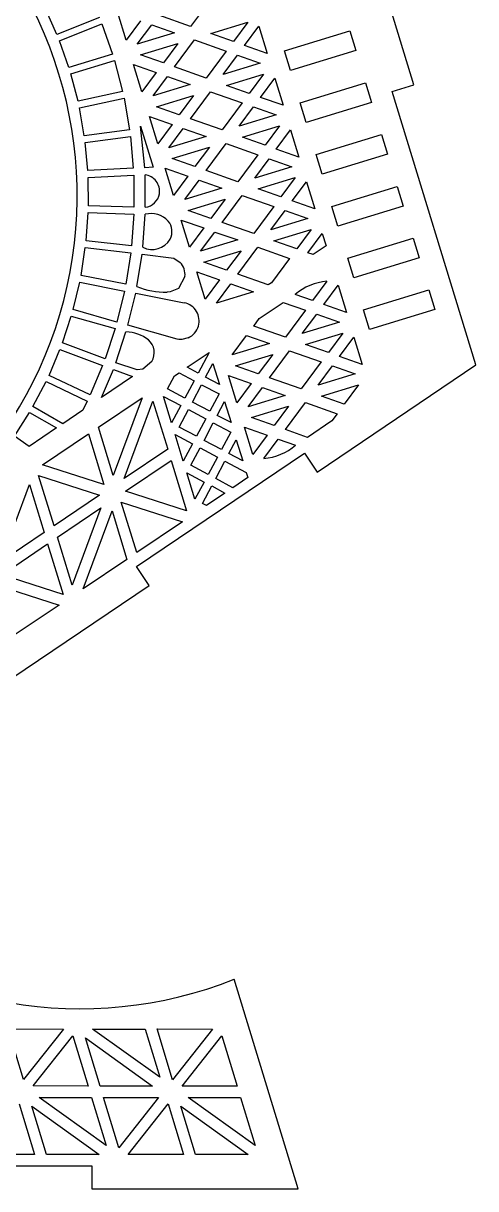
# Model space of a CAD drawing. Extents: x -82 to 93, y -131 to 140.
# Drawn here: x 24.2 to 87.7, y -131.2 to 32.3 of the extents above; entities that cross this region are included whole.
import ezdxf

# ---------------------------------------------------------------- set-up
doc = ezdxf.new("R2010")
doc.units = 0
doc.header["$MEASUREMENT"] = 0
doc.layers.add('CYAN', color=4, linetype='Continuous')

msp = doc.modelspace()

# ---------------------------------------------------------------- linework, layer by layer
at = {"layer": 'CYAN'}
for p, q in [((79.065002, 23.734997), (74.387002, 39.035997)), ((28.971002, 30.797997), (27.347002, 34.400997)), ((50.516002, 35.711997), (47.701002, 31.922997)), ((34.921002, 33.160997), (28.971002, 30.797997)), ((38.669002, 29.997997), (37.500002, 33.823997)), ((40.685002, 32.705997), (38.669002, 29.997997)), ((47.701002, 31.922997), (43.248002, 33.489997)), ((29.329002, 29.902997), (35.259002, 32.259997)), ((35.259002, 32.259997), (36.760002, 28.033997)), ((40.243002, 29.433997), (42.259002, 32.141997)), ((42.259002, 32.141997), (45.445002, 31.023997)), ((50.541002, 30.908997), (55.744002, 32.499997)), ((55.744002, 32.499997), (53.727002, 29.791997)), ((55.301002, 29.226997), (57.318002, 31.934997)), ((57.318002, 31.934997), (58.487002, 28.109997)), ((60.887002, 28.466997), (70.068002, 31.273997)), ((70.068002, 31.273997), (70.910002, 28.519997)), ((30.639002, 26.162997), (29.329002, 29.902997)), ((45.445002, 31.023997), (40.243002, 29.433997)), ((40.711002, 27.903997), (45.913002, 29.493997)), ((45.913002, 29.493997), (43.897002, 26.785997)), ((45.470002, 26.221997), (48.286002, 30.009997)), ((48.286002, 30.009997), (52.738002, 28.443997)), ((53.727002, 29.791997), (50.541002, 30.908997)), ((36.760002, 28.033997), (30.639002, 26.162997)), ((43.897002, 26.785997), (40.711002, 27.903997)), ((52.738002, 28.443997), (49.923002, 24.654997)), ((52.296002, 25.170997), (54.312002, 27.878997)), ((54.312002, 27.878997), (57.498002, 26.761997)), ((58.487002, 28.109997), (55.301002, 29.226997)), ((61.729002, 25.712997), (60.887002, 28.466997)), ((70.910002, 28.519997), (61.729002, 25.712997)), ((30.920002, 25.244997), (37.040002, 27.115997)), ((37.040002, 27.115997), (38.159002, 22.773997)), ((40.891002, 22.729997), (39.722002, 26.555997)), ((39.722002, 26.555997), (42.907002, 25.437997)), ((49.923002, 24.654997), (45.470002, 26.221997)), ((57.498002, 26.761997), (52.296002, 25.170997)), ((31.925002, 21.410997), (30.920002, 25.244997)), ((42.907002, 25.437997), (40.891002, 22.729997)), ((42.465002, 22.165997), (44.481002, 24.873997)), ((44.481002, 24.873997), (47.667002, 23.755997)), ((52.763002, 23.640997), (57.966002, 25.231997)), ((57.966002, 25.231997), (55.949002, 22.523997)), ((57.523002, 21.958997), (59.540002, 24.666997)), ((59.540002, 24.666997), (60.709002, 20.841997)), ((47.667002, 23.755997), (42.465002, 22.165997)), ((55.949002, 22.523997), (52.763002, 23.640997)), ((63.109002, 21.199997), (72.290002, 24.005997)), ((72.290002, 24.005997), (73.132002, 21.251997)), ((76.005002, 22.799997), (79.065002, 23.734997)), ((38.159002, 22.773997), (31.925002, 21.410997)), ((32.129002, 20.469997), (38.382002, 21.837997)), ((38.382002, 21.837997), (39.151002, 17.408997)), ((42.933002, 20.635997), (48.135002, 22.225997)), ((48.135002, 22.225997), (46.119002, 19.517997)), ((47.692002, 18.953997), (50.508002, 22.742997)), ((50.508002, 22.742997), (54.960002, 21.175997)), ((60.709002, 20.841997), (57.523002, 21.958997)), ((87.741002, -15.586003), (76.005002, 22.799997)), ((32.797002, 16.574997), (32.129002, 20.469997)), ((46.119002, 19.517997), (42.933002, 20.635997)), ((54.960002, 21.175997), (52.145002, 17.386997)), ((54.518002, 17.903997), (56.534002, 20.610997)), ((56.534002, 20.610997), (59.720002, 19.493997)), ((63.951002, 18.444997), (63.109002, 21.199997)), ((73.132002, 21.251997), (63.951002, 18.444997)), ((43.113002, 15.462997), (41.944002, 19.287997)), ((41.944002, 19.287997), (45.129002, 18.169997)), ((45.129002, 18.169997), (43.113002, 15.462997)), ((52.145002, 17.386997), (47.692002, 18.953997)), ((59.720002, 19.493997), (54.518002, 17.903997)), ((39.151002, 17.408997), (32.797002, 16.574997)), ((32.925002, 15.609997), (39.273002, 16.462997)), ((39.273002, 16.462997), (39.673002, 12.005997)), ((41.282002, 12.078997), (40.694002, 17.901997)), ((40.694002, 17.901997), (42.454002, 12.144997)), ((44.687002, 14.897997), (46.703002, 17.605997)), ((49.889002, 16.487997), (44.687002, 14.897997)), ((46.703002, 17.605997), (49.889002, 16.487997)), ((54.985002, 16.372997), (60.188002, 17.963997)), ((58.171002, 15.255997), (54.985002, 16.372997)), ((60.188002, 17.963997), (58.171002, 15.255997)), ((59.745002, 14.691997), (61.762002, 17.398997)), ((61.762002, 17.398997), (62.931002, 13.573997)), ((65.331002, 13.931997), (74.512002, 16.737997)), ((74.512002, 16.737997), (75.354002, 13.983997)), ((33.288002, 11.684997), (32.925002, 15.609997)), ((45.155002, 13.367997), (50.357002, 14.957997)), ((50.357002, 14.957997), (48.341002, 12.250997)), ((49.914002, 11.685997), (52.730002, 15.474997)), ((52.730002, 15.474997), (57.182002, 13.907997)), ((48.341002, 12.250997), (45.155002, 13.367997)), ((57.182002, 13.907997), (54.367002, 10.118997)), ((56.740002, 10.635997), (58.756002, 13.343997)), ((58.756002, 13.343997), (61.942002, 12.225997)), ((62.931002, 13.573997), (59.745002, 14.691997)), ((66.174002, 11.176997), (65.331002, 13.931997)), ((75.354002, 13.983997), (66.174002, 11.176997)), ((39.673002, 12.005997), (33.288002, 11.684997)), ((42.454002, 12.144997), (41.282002, 12.078997)), ((45.335002, 8.194997), (44.166002, 12.019997)), ((44.166002, 12.019997), (47.351002, 10.901997)), ((54.367002, 10.118997), (49.914002, 11.685997)), ((61.942002, 12.225997), (56.740002, 10.635997)), ((33.334002, 10.715997), (39.738002, 11.042997)), ((33.373002, 6.753997), (33.334002, 10.715997)), ((39.738002, 11.042997), (39.771002, 6.555997)), ((41.365002, 6.541997), (41.333002, 11.090997)), ((47.351002, 10.901997), (45.335002, 8.194997)), ((46.909002, 7.629997), (48.925002, 10.337997)), ((48.925002, 10.337997), (52.111002, 9.220997)), ((57.208002, 9.105997), (62.410002, 10.695997)), ((62.410002, 10.695997), (60.393002, 7.987997)), ((61.967002, 7.423997), (63.984002, 10.131997)), ((63.984002, 10.131997), (65.153002, 6.305997)), ((52.111002, 9.220997), (46.909002, 7.629997)), ((52.136002, 4.417997), (54.952002, 8.206997)), ((54.952002, 8.206997), (59.404002, 6.639997)), ((60.393002, 7.987997), (57.208002, 9.105997)), ((67.553002, 6.663997), (76.734002, 9.470997)), ((76.734002, 9.470997), (77.576002, 6.715997)), ((39.771002, 6.555997), (33.373002, 6.753997)), ((47.377002, 6.099997), (52.579002, 7.689997)), ((52.579002, 7.689997), (50.563002, 4.982997)), ((59.404002, 6.639997), (56.589002, 2.850997)), ((65.153002, 6.305997), (61.967002, 7.423997)), ((68.396002, 3.909997), (67.553002, 6.663997)), ((77.576002, 6.715997), (68.396002, 3.909997)), ((33.054002, 1.846997), (33.350002, 5.805997)), ((33.350002, 5.805997), (39.753002, 5.588997)), ((39.753002, 5.588997), (39.426002, 1.117997)), ((41.009002, 0.932997), (41.353002, 5.554997)), ((50.563002, 4.982997), (47.377002, 6.099997)), ((58.962002, 3.367997), (60.978002, 6.075997)), ((64.164002, 4.957997), (58.962002, 3.367997)), ((60.978002, 6.075997), (64.164002, 4.957997)), ((47.557002, 0.926997), (46.388002, 4.751997)), ((46.388002, 4.751997), (49.573002, 3.634997)), ((49.573002, 3.634997), (47.557002, 0.926997)), ((56.589002, 2.850997), (52.136002, 4.417997)), ((59.429002, 1.837997), (64.632002, 3.427997)), ((64.632002, 3.427997), (62.615002, 0.719997)), ((39.426002, 1.117997), (33.054002, 1.846997)), ((49.131002, 0.361997), (51.147002, 3.069997)), ((54.333002, 1.952997), (49.131002, 0.361997)), ((51.147002, 3.069997), (54.333002, 1.952997)), ((62.615002, 0.719997), (59.429002, 1.837997)), ((64.189002, 0.155997), (66.206002, 2.863997)), ((66.206002, 2.863997), (66.738002, 1.122997)), ((69.776002, -0.604003), (78.956002, 2.202997)), ((78.956002, 2.202997), (79.798002, -0.552003)), ((32.344002, -3.013003), (32.948002, 0.893997)), ((32.948002, 0.893997), (39.320002, 0.164997)), ((39.320002, 0.164997), (38.627002, -4.271003)), ((49.599002, -1.168003), (54.801002, 0.422997)), ((54.801002, 0.422997), (52.785002, -2.285003)), ((54.358002, -2.850003), (57.174002, 0.938997)), ((57.174002, 0.938997), (61.626002, -0.628003)), ((64.936002, -0.097003), (64.189002, 0.155997)), ((66.738002, 1.122997), (64.936002, -0.097003)), ((40.182002, -4.570003), (40.903002, -0.020003)), ((40.903002, -0.020003), (45.368002, -0.600003)), ((45.368002, -0.600003), (46.264002, -1.205003)), ((52.785002, -2.285003), (49.599002, -1.168003)), ((61.626002, -0.628003), (59.093002, -4.038003)), ((70.618002, -3.358003), (69.776002, -0.604003)), ((79.798002, -0.552003), (70.618002, -3.358003)), ((38.627002, -4.271003), (32.344002, -3.013003)), ((46.929002, -3.176003), (46.015002, -4.836003)), ((49.779002, -6.341003), (48.610002, -2.516003)), ((48.610002, -2.516003), (51.796002, -3.633003)), ((58.623002, -4.348003), (54.358002, -2.850003)), ((31.237002, -7.806003), (32.156002, -3.970003)), ((32.156002, -3.970003), (38.432002, -5.209003)), ((46.015002, -4.836003), (44.851002, -5.338003)), ((51.796002, -3.633003), (49.779002, -6.341003)), ((51.353002, -6.906003), (53.369002, -4.198003)), ((53.369002, -4.198003), (56.555002, -5.315003)), ((59.093002, -4.038003), (58.623002, -4.348003)), ((66.854002, -3.840003), (64.837002, -6.548003)), ((66.411002, -7.112003), (68.428002, -4.404003)), ((68.428002, -4.404003), (69.597002, -8.230003)), ((38.432002, -5.209003), (37.381002, -9.567003)), ((38.913002, -9.998003), (40.013002, -5.521003)), ((40.013002, -5.521003), (46.843002, -6.862003)), ((44.851002, -5.338003), (44.420002, -5.366003)), ((56.555002, -5.315003), (51.353002, -6.906003)), ((64.837002, -6.548003), (62.379002, -5.689003)), ((71.998002, -7.872003), (81.178002, -5.065003)), ((81.178002, -5.065003), (82.020002, -7.819003)), ((37.381002, -9.567003), (31.237002, -7.806003)), ((57.347002, -9.068003), (60.732002, -6.799003)), ((60.732002, -6.799003), (63.848002, -7.896003)), ((63.848002, -7.896003), (61.033002, -11.684003)), ((69.597002, -8.230003), (66.411002, -7.112003)), ((72.840002, -10.626003), (71.998002, -7.872003)), ((82.020002, -7.819003), (72.840002, -10.626003)), ((29.722002, -12.494003), (30.974002, -8.723003)), ((30.974002, -8.723003), (37.117002, -10.484003)), ((56.580002, -10.118003), (57.347002, -9.068003)), ((63.406002, -11.168003), (65.422002, -8.460003)), ((68.608002, -9.578003), (63.406002, -11.168003)), ((65.422002, -8.460003), (68.608002, -9.578003)), ((37.117002, -10.484003), (35.720002, -14.739003)), ((37.211002, -15.307003), (38.656002, -10.934003)), ((45.830002, -11.962003), (38.913002, -9.998003)), ((61.033002, -11.684003), (56.580002, -10.118003)), ((63.874002, -12.698003), (69.076002, -11.108003)), ((69.076002, -11.108003), (67.059002, -13.816003)), ((35.720002, -14.739003), (29.722002, -12.494003)), ((46.069002, -11.993003), (45.830002, -11.962003)), ((46.512002, -12.004003), (46.069002, -11.993003)), ((47.384002, -11.779003), (46.512002, -12.004003)), ((53.575002, -14.174003), (55.591002, -11.466003)), ((58.777002, -12.583003), (53.575002, -14.174003)), ((55.591002, -11.466003), (58.777002, -12.583003)), ((67.059002, -13.816003), (63.874002, -12.698003)), ((68.633002, -14.380003), (70.650002, -11.672003)), ((70.650002, -11.672003), (71.819002, -15.497003)), ((27.849002, -17.041003), (29.389002, -13.391003)), ((29.389002, -13.391003), (35.368002, -15.641003)), ((47.224002, -15.906003), (50.332002, -13.827003)), ((50.332002, -13.827003), (48.772002, -16.730003)), ((54.043002, -15.704003), (59.245002, -14.113003)), ((59.245002, -14.113003), (57.229002, -16.821003)), ((58.802002, -17.386003), (61.618002, -13.597003)), ((61.618002, -13.597003), (66.070002, -15.164003)), ((71.819002, -15.497003), (68.633002, -14.380003)), ((35.368002, -15.641003), (33.620002, -19.773003)), ((35.224002, -20.161003), (36.879002, -16.204003)), ((36.879002, -16.204003), (39.574002, -17.220003)), ((40.205002, -16.274003), (37.211002, -15.307003)), ((41.024002, -16.150003), (40.205002, -16.274003)), ((42.291002, -15.093003), (41.024002, -16.150003)), ((48.772002, -16.730003), (47.224002, -15.906003)), ((49.827002, -17.306003), (50.863002, -15.358003)), ((50.863002, -15.358003), (51.769002, -18.323003)), ((57.229002, -16.821003), (54.043002, -15.704003)), ((66.070002, -15.164003), (63.255002, -18.952003)), ((65.481002, -30.611003), (87.741002, -15.586003)), ((65.628002, -18.436003), (67.644002, -15.728003)), ((67.644002, -15.728003), (70.830002, -16.846003)), ((25.588002, -21.412003), (27.428002, -17.922003)), ((27.428002, -17.922003), (33.218002, -20.648003)), ((33.620002, -19.773003), (27.849002, -17.041003)), ((39.574002, -17.220003), (35.224002, -20.161003)), ((44.472002, -18.944003), (45.460002, -17.115003)), ((45.460002, -17.115003), (46.098002, -16.669003)), ((46.098002, -16.669003), (48.221002, -17.798003)), ((48.221002, -17.798003), (46.913002, -20.226003)), ((51.769002, -18.323003), (49.827002, -17.306003)), ((54.223002, -20.877003), (53.054002, -17.052003)), ((53.054002, -17.052003), (56.240002, -18.169003)), ((63.255002, -18.952003), (58.802002, -17.386003)), ((70.830002, -16.846003), (65.628002, -18.436003)), ((46.913002, -20.226003), (44.472002, -18.944003)), ((47.968002, -20.803003), (49.269002, -18.355003)), ((49.269002, -18.355003), (51.717002, -19.657003)), ((56.240002, -18.169003), (54.223002, -20.877003)), ((55.797002, -21.442003), (57.813002, -18.734003)), ((57.813002, -18.734003), (60.999002, -19.851003)), ((66.096002, -19.966003), (71.298002, -18.376003)), ((71.298002, -18.376003), (69.281002, -21.083003)), ((33.218002, -20.648003), (32.585002, -21.929003)), ((34.778002, -24.312003), (40.917002, -20.177003)), ((40.917002, -20.177003), (36.848002, -31.083003)), ((38.406002, -31.527003), (42.442002, -20.652003)), ((42.442002, -20.652003), (44.507002, -27.403003)), ((45.054002, -23.722003), (43.914002, -19.993003)), ((43.914002, -19.993003), (46.362002, -21.294003)), ((50.410002, -22.085003), (47.968002, -20.803003)), ((51.717002, -19.657003), (50.410002, -22.085003)), ((51.464002, -22.662003), (52.500002, -20.714003)), ((52.500002, -20.714003), (53.406002, -23.678003)), ((60.999002, -19.851003), (55.797002, -21.442003)), ((61.024002, -24.654003), (63.840002, -20.865003)), ((63.840002, -20.865003), (68.292002, -22.432003)), ((69.281002, -21.083003), (66.096002, -19.966003)), ((22.997002, -25.593003), (25.112002, -22.248003)), ((25.112002, -22.248003), (28.892002, -24.418003)), ((29.779002, -23.833003), (25.588002, -21.412003)), ((32.585002, -21.929003), (29.779002, -23.833003)), ((46.362002, -21.294003), (45.054002, -23.722003)), ((46.109002, -24.299003), (47.410002, -21.852003)), ((47.410002, -21.852003), (49.858002, -23.153003)), ((53.406002, -23.678003), (51.464002, -22.662003)), ((56.265002, -22.972003), (61.467002, -21.381003)), ((61.467002, -21.381003), (59.451002, -24.089003)), ((68.292002, -22.432003), (67.552002, -23.432003)), ((28.892002, -24.418003), (25.043002, -27.017003)), ((36.848002, -31.083003), (34.778002, -24.312003)), ((48.551002, -25.581003), (46.109002, -24.299003)), ((49.858002, -23.153003), (48.551002, -25.581003)), ((49.605002, -26.158003), (50.907002, -23.711003)), ((50.907002, -23.711003), (53.354002, -25.012003)), ((55.276002, -24.320003), (58.462002, -25.437003)), ((56.445002, -28.145003), (55.276002, -24.320003)), ((59.451002, -24.089003), (56.265002, -22.972003)), ((67.552002, -23.432003), (64.116002, -25.737003)), ((25.043002, -27.017003), (22.997002, -25.593003)), ((26.959002, -29.589003), (33.388002, -25.239003)), ((33.388002, -25.239003), (35.563002, -32.354003)), ((46.692002, -29.077003), (45.551002, -25.348003)), ((45.551002, -25.348003), (47.999002, -26.649003)), ((52.047002, -27.440003), (49.605002, -26.158003)), ((53.354002, -25.012003), (52.047002, -27.440003)), ((53.102002, -28.017003), (54.137002, -26.069003)), ((54.137002, -26.069003), (55.044002, -29.034003)), ((58.462002, -25.437003), (56.445002, -28.145003)), ((58.019002, -28.710003), (60.035002, -26.002003)), ((60.035002, -26.002003), (62.469002, -26.847003)), ((64.116002, -25.737003), (61.024002, -24.654003)), ((44.507002, -27.403003), (38.406002, -31.527003)), ((47.999002, -26.649003), (46.692002, -29.077003)), ((47.746002, -29.654003), (49.048002, -27.207003)), ((49.048002, -27.207003), (51.495002, -28.508003)), ((38.595002, -33.309003), (44.992002, -28.991003)), ((40.128002, -43.863003), (63.707002, -27.954003)), ((44.992002, -28.991003), (47.156002, -36.067003)), ((51.495002, -28.508003), (50.188002, -30.936003)), ((51.243002, -31.513003), (52.544002, -29.066003)), ((52.544002, -29.066003), (55.541002, -30.659003)), ((55.044002, -29.034003), (53.102002, -28.017003)), ((63.707002, -27.954003), (65.481002, -30.611003)), ((35.563002, -32.354003), (26.959002, -29.589003)), ((47.189002, -30.703003), (49.636002, -32.004003)), ((48.329002, -34.433003), (47.189002, -30.703003)), ((50.188002, -30.936003), (47.746002, -29.654003)), ((55.541002, -30.659003), (55.763002, -31.386003)), ((21.069002, -43.227003), (25.106002, -32.352003)), ((25.106002, -32.352003), (27.170002, -39.103003)), ((26.396002, -31.100003), (34.950002, -33.838003)), ((28.554002, -38.157003), (26.396002, -31.100003)), ((49.636002, -32.004003), (48.329002, -34.433003)), ((49.384002, -35.010003), (50.685002, -32.562003)), ((50.685002, -32.562003), (52.539002, -33.564003)), ((53.665002, -32.801003), (51.243002, -31.513003)), ((55.763002, -31.386003), (53.665002, -32.801003)), ((34.950002, -33.838003), (28.554002, -38.157003)), ((47.156002, -36.067003), (38.595002, -33.309003)), ((52.539002, -33.564003), (49.952002, -35.296003)), ((29.045002, -39.764003), (35.146002, -35.640003)), ((35.146002, -35.640003), (31.103002, -46.496003)), ((40.158002, -41.908003), (37.988002, -34.813003)), ((37.988002, -34.813003), (46.593002, -37.578003)), ((49.952002, -35.296003), (49.384002, -35.010003)), ((32.635002, -46.990003), (36.698002, -36.065003)), ((36.698002, -36.065003), (38.774002, -42.854003)), ((46.593002, -37.578003), (40.158002, -41.908003)), ((27.170002, -39.103003), (21.069002, -43.227003)), ((21.258002, -45.010003), (27.655002, -40.691003)), ((27.655002, -40.691003), (29.819002, -47.767003)), ((31.103002, -46.496003), (29.045002, -39.764003)), ((38.774002, -42.854003), (32.635002, -46.990003)), ((41.921002, -46.514003), (40.128002, -43.863003)), ((29.819002, -47.767003), (21.258002, -45.010003)), ((19.018002, -61.965003), (41.921002, -46.514003)), ((20.651002, -46.513003), (29.256002, -49.278003)), ((29.256002, -49.278003), (22.821002, -53.608003)), ((62.844002, -131.149003), (53.857002, -101.752003)), ((24.287002, -115.854003), (22.112002, -108.739003)), ((22.112002, -108.739003), (29.875002, -108.750003)), ((29.875002, -108.750003), (24.287002, -115.854003)), ((33.955002, -108.757003), (41.357002, -108.753003)), ((43.427002, -115.523003), (33.955002, -108.757003)), ((41.357002, -108.753003), (43.427002, -115.523003)), ((45.203002, -115.859003), (43.028002, -108.744003)), ((43.028002, -108.744003), (50.790002, -108.755003)), ((50.790002, -108.755003), (45.203002, -115.859003)), ((25.625002, -116.741003), (31.186002, -109.687003)), ((31.186002, -109.687003), (33.344002, -116.745003)), ((35.020002, -116.755003), (32.956002, -110.004003)), ((32.956002, -110.004003), (42.384002, -116.762003)), ((46.541002, -116.746003), (52.101002, -109.692003)), ((52.101002, -109.692003), (54.259002, -116.750003)), ((33.344002, -116.745003), (25.625002, -116.741003)), ((42.384002, -116.762003), (35.020002, -116.755003)), ((54.259002, -116.750003), (46.541002, -116.746003)), ((23.652002, -119.248003), (25.821002, -126.343003)), ((35.893002, -125.084003), (26.471002, -118.344003)), ((26.471002, -118.344003), (33.835002, -118.351003)), ((33.835002, -118.351003), (35.893002, -125.084003)), ((37.669002, -125.419003), (35.505002, -118.343003)), ((35.505002, -118.343003), (43.224002, -118.346003)), ((43.224002, -118.346003), (37.669002, -125.419003)), ((38.980002, -126.357003), (44.567002, -119.253003)), ((44.567002, -119.253003), (46.737002, -126.349003)), ((56.809002, -125.089003), (47.386002, -118.349003)), ((47.386002, -118.349003), (54.750002, -118.357003)), ((54.750002, -118.357003), (56.809002, -125.089003)), ((27.498002, -126.354003), (25.422002, -119.564003)), ((25.422002, -119.564003), (34.900002, -126.349003)), ((48.413002, -126.359003), (46.337002, -119.569003)), ((46.337002, -119.569003), (55.815002, -126.355003)), ((25.821002, -126.343003), (18.065002, -126.352003)), ((34.900002, -126.349003), (27.498002, -126.354003)), ((46.737002, -126.349003), (38.980002, -126.357003)), ((55.815002, -126.355003), (48.413002, -126.359003)), ((5.815002, -127.943003), (33.841002, -127.949003)), ((33.841002, -127.949003), (33.837002, -131.150003)), ((33.837002, -131.150003), (62.844002, -131.149003))]:
    msp.add_line(p, q, dxfattribs=at)
for centre, radius, start, end in [((-26.595888, 8.16276), 58.397423, -77.717608, 111.717798), ((41.066079, 8.807262), 2.299282, -9.165976, 83.333533), ((32.24818, -47.499165), 58.397873, 102.282588, 291.717315), ((41.093369, 8.796294), 2.270603, -83.129228, -9.00246), ((42.176743, 2.373722), 3.286193, 42.669452, 104.517003), ((42.772707, 3.138355), 2.335122, -27.392673, 38.782555), ((42.328957, 3.529106), 2.912397, -116.950419, -30.202601), ((44.472811, -2.907019), 2.470875, -6.249693, 43.537678), ((44.263599, 5.481104), 10.848234, -112.101306, -89.173918), ((67.626082, -12.048369), 8.244597, 95.373435, 129.525863), ((46.309885, -9.418722), 2.61171, -15.712548, 78.22169), ((38.489245, -16.35227), 5.420833, 52.303055, 88.237172), ((46.316421, -9.395263), 2.611885, -65.874313, -16.246761), ((40.226679, -13.870656), 2.399075, -30.631015, 48.892687), ((57.253042, -20.634235), 8.112011, -84.581893, -49.984694)]:
    msp.add_arc(centre, radius, start, end, dxfattribs=at)

doc.saveas('drawing.dxf')
